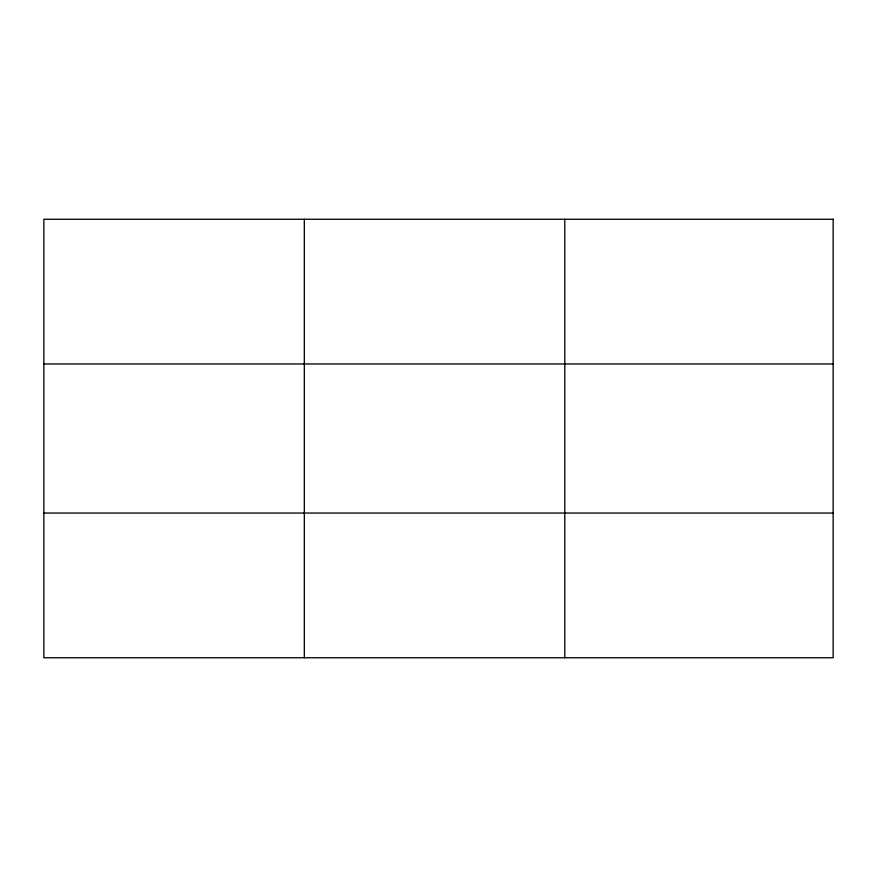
<?xml version="1.0" encoding="UTF-8"?>
<svg xmlns="http://www.w3.org/2000/svg" width="877" height="877" viewBox="0 0 877 877"><rect width="100%" height="100%" fill="white"/><g stroke="black" fill="none" stroke-linecap="round" stroke-linejoin="round"><path stroke-width="1.32" d="M304.319 657.75L304.319 219.25M564.788 657.75L564.788 219.25M43.85 363.955L833.15 363.955M43.85 513.045L833.15 513.045M833.15 219.25L43.85 219.25L43.85 657.75L833.15 657.75L833.15 219.25"/></g></svg>
